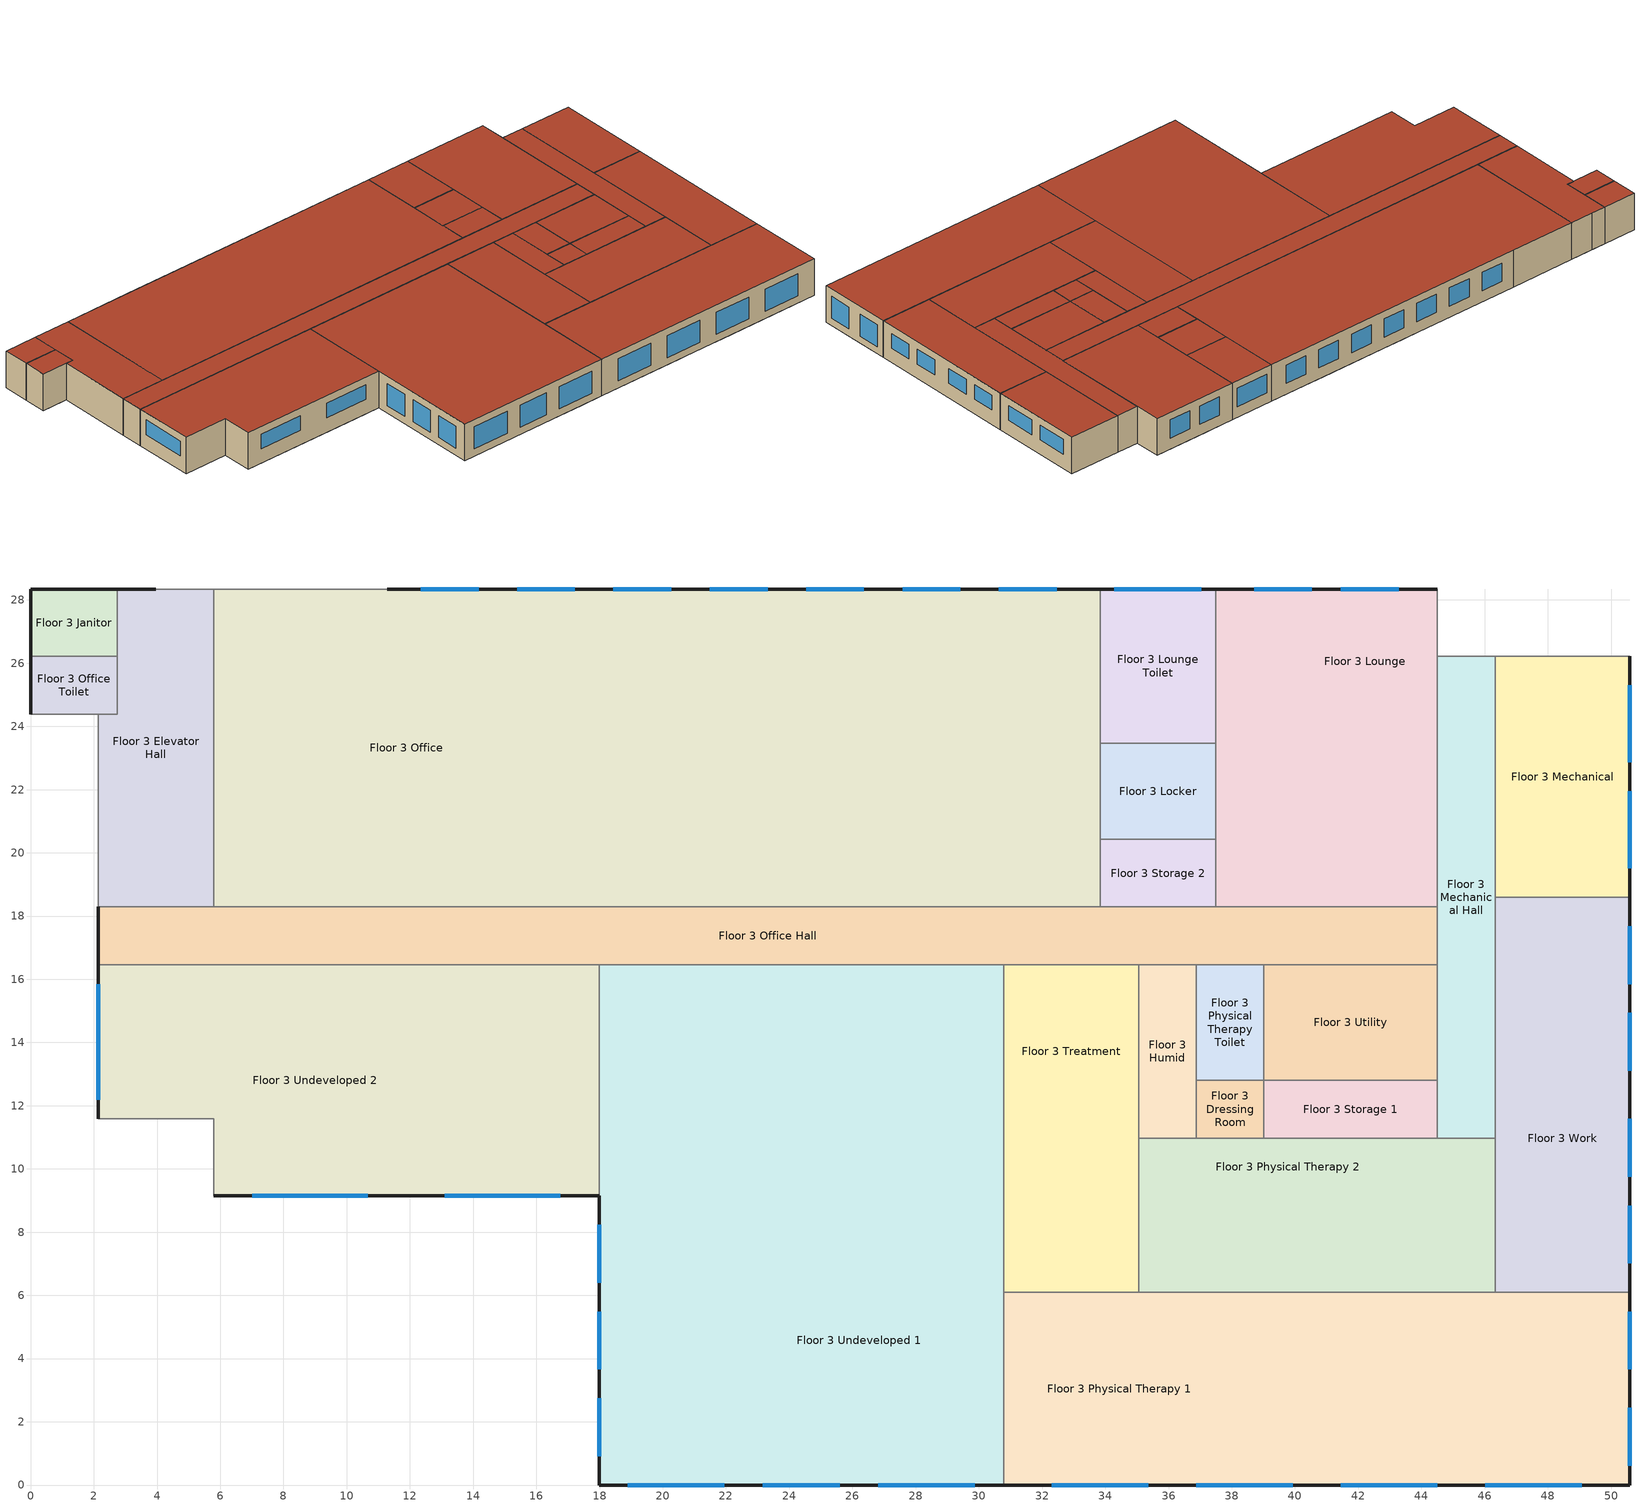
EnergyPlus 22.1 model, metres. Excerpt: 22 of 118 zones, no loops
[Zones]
Floor 3 Dressing Room
 floor to Floor 2 X-Ray (int_slab_floor): 36.88,12.8 39.01,12.8 39.01,10.97 36.88,10.97 z6.1
 wall to Floor 3 Physical Therapy Toilet (int_wall): 39.01,12.8 36.88,12.8 z6.1:9.14
 wall to Floor 3 Humid (int_wall): 36.88,12.8 36.88,10.97 z6.1:9.14
 wall to Floor 3 Physical Therapy 2 (int_wall): 36.88,10.97 39.01,10.97 z6.1:9.14
 wall to Floor 3 Storage 1 (int_wall): 39.01,10.97 39.01,12.8 z6.1:9.14
 roof outside (nonres_roof): 39.01,12.8 36.88,12.8 36.88,10.97 39.01,10.97 z9.14
Floor 3 Elevator Hall
 floor to Floor 2 Work (int_slab_floor): 2.74,28.35 5.79,28.35 5.79,18.29 2.13,18.29 2.13,24.38 2.74,24.38 z6.1
 wall outside (nonres_ext_wall_top): 3.96,28.35 2.74,28.35 z6.1:9.14
 wall to NW Stair (int_wall): 5.79,28.35 3.96,28.35 z6.1:9.14
 wall to NW Elevator (int_wall): 2.13,24.38 2.13,18.29 z6.1:9.14
 wall to Floor 3 Office Toilet (int_wall): 2.74,26.21 2.74,24.38 2.13,24.38 z6.1:9.14
 wall to Floor 3 Office Hall (int_wall): 2.13,18.29 5.79,18.29 z6.1:9.14
 wall to Floor 3 Office (int_wall): 5.79,18.29 5.79,28.35 z6.1:9.14
 wall to Floor 3 Janitor (int_wall): 2.74,28.35 2.74,26.21 z6.1:9.14
 roof outside (nonres_roof): 2.74,28.35 2.74,24.38 2.13,24.38 2.13,18.29 5.79,18.29 5.79,28.35 z9.14
Floor 3 Humid
 floor to Floor 2 X-Ray (int_slab_floor): 35.05,16.46 36.88,16.46 36.88,10.97 35.05,10.97 z6.1
 wall to Floor 3 Physical Therapy 2 (int_wall): 35.05,10.97 36.88,10.97 z6.1:9.14
 wall to Floor 3 Treatment (int_wall): 35.05,16.46 35.05,10.97 z6.1:9.14
 wall to Floor 3 Office Hall (int_wall): 36.88,16.46 35.05,16.46 z6.1:9.14
 wall to Floor 3 Physical Therapy Toilet (int_wall): 36.88,12.8 36.88,16.46 z6.1:9.14
 roof outside (nonres_roof): 36.88,16.46 35.05,16.46 35.05,10.97 36.88,10.97 z9.14
Floor 3 Janitor
 floor to Floor 2 Janitor (int_slab_floor): 2.74,28.35 2.74,26.21 0,26.21 0,28.35 z6.1
 wall outside (nonres_ext_wall_top): 2.74,28.35 0,28.35 0,26.21 z6.1:9.14
 wall to Floor 3 Office Toilet (int_wall): 0,26.21 2.74,26.21 z6.1:9.14
 roof outside (nonres_roof): 2.74,26.21 2.74,28.35 0,28.35 0,26.21 z9.14
Floor 3 Locker
 floor to Floor 2 Exam 7 (int_slab_floor): 37.49,23.47 37.49,20.42 33.83,20.42 33.83,23.47 z6.1
 wall to Floor 3 Lounge (int_wall): 37.49,20.42 37.49,23.47 z6.1:9.14
 wall to Floor 3 Lounge Toilet (int_wall): 37.49,23.47 33.83,23.47 z6.1:9.14
 wall to Floor 3 Storage 2 (int_wall): 33.83,20.42 37.49,20.42 z6.1:9.14
 wall to Floor 3 Office (int_wall): 33.83,23.47 33.83,20.42 z6.1:9.14
 roof outside (nonres_roof): 37.49,20.42 37.49,23.47 33.83,23.47 33.83,20.42 z9.14
Floor 3 Lounge
 floor to Floor 2 Nurse Station 1 (int_slab_floor): 39.93,18.29 39.93,21.34 44.5,21.34 44.5,18.29 z6.1
 floor to Floor 2 Exam 7 (int_slab_floor): 38.1,18.29 37.49,18.29 37.49,28.35 38.1,28.35 z6.1
 floor to Floor 2 Exam 6 (int_slab_floor): 44.5,23.77 39.93,23.77 39.93,28.35 44.5,28.35 z6.1
 floor to Floor 2 Storage 2 (int_slab_floor): 44.5,23.77 44.5,21.34 39.93,21.34 39.93,23.77 z6.1
 floor to Floor 2 Exam Hall 4 (int_slab_floor): 39.93,18.29 38.1,18.29 38.1,28.35 39.93,28.35 z6.1
 wall outside (nonres_ext_wall_top): 44.5,28.35 37.49,28.35 z6.1:9.14
 wall to Floor 3 Office Hall (int_wall): 37.49,18.29 44.5,18.29 z6.1:9.14
 wall to Floor 3 Mechanical Hall (int_wall): 44.5,18.29 44.5,26.21 z6.1:9.14
 wall to NE Stair (int_wall): 44.5,26.21 44.5,28.35 z6.1:9.14
 wall to Floor 3 Storage 2 (int_wall): 37.49,20.42 37.49,18.29 z6.1:9.14
 wall to Floor 3 Lounge Toilet (int_wall): 37.49,28.35 37.49,23.47 z6.1:9.14
 window (NonresWindow_U_0.364_SHGC_North_0.378): 43.28,28.35 41.45,28.35 / 40.54,28.35 38.71,28.35 z7.01:8.53
 roof outside (nonres_roof): 44.5,28.35 37.49,28.35 37.49,18.29 44.5,18.29 z9.14
Floor 3 Lounge Toilet
 floor to Floor 2 Exam 7 (int_slab_floor): 37.49,28.35 37.49,23.47 33.83,23.47 33.83,28.35 z6.1
 wall outside (nonres_ext_wall_top): 37.49,28.35 33.83,28.35 z6.1:9.14
 wall to Floor 3 Office (int_wall): 33.83,28.35 33.83,23.47 z6.1:9.14
 window (NonresWindow_U_0.364_SHGC_North_0.378): 37.03,28.35 34.29,28.35 z7.01:8.53
 roof outside (nonres_roof): 37.49,23.47 37.49,28.35 33.83,28.35 33.83,23.47 z9.14
Floor 3 Mechanical
 floor to Floor 2 Exam 5 (int_slab_floor): 50.6,26.21 50.6,18.59 46.33,18.59 46.33,26.21 z6.1
 wall outside (nonres_ext_wall_top): 50.6,18.59 50.6,26.21 z6.1:9.14
 wall to NE Stair (int_wall): 50.6,26.21 46.33,26.21 z6.1:9.14
 wall to Floor 3 Mechanical Hall (int_wall): 46.33,26.21 46.33,18.59 z6.1:9.14
 wall to Floor 3 Work (int_wall): 46.33,18.59 50.6,18.59 z6.1:9.14
 window (NonresWindow_U_0.364_SHGC_East_0.378): 50.6,19.51 50.6,21.95 / 50.6,22.86 50.6,25.3 z7.31:8.53
 roof outside (nonres_roof): 50.6,18.59 50.6,26.21 46.33,26.21 46.33,18.59 z9.14
Floor 3 Mechanical Hall
 floor to Floor 2 Office Hall (int_slab_floor): 46.33,10.97 44.5,10.97 44.5,26.21 46.33,26.21 z6.1
 wall to Floor 3 Work (int_wall): 46.33,10.97 46.33,18.59 z6.1:9.14
 wall to NE Stair (int_wall): 46.33,26.21 44.5,26.21 z6.1:9.14
 wall to Floor 3 Physical Therapy 2 (int_wall): 44.5,10.97 46.33,10.97 z6.1:9.14
 wall to Floor 3 Utility (int_wall): 44.5,16.46 44.5,12.8 z6.1:9.14
 wall to Floor 3 Office Hall (int_wall): 44.5,18.29 44.5,16.46 z6.1:9.14
 wall to Floor 3 Storage 1 (int_wall): 44.5,12.8 44.5,10.97 z6.1:9.14
 roof outside (nonres_roof): 46.33,10.97 46.33,26.21 44.5,26.21 44.5,10.97 z9.14
Floor 3 Office
 floor to Floor 2 Exam 7 (int_slab_floor): 33.83,18.29 30.78,18.29 30.78,28.35 33.83,28.35 z6.1
 floor to Floor 2 Exam Hall 5 (int_slab_floor): 30.78,18.29 28.96,18.29 28.96,28.35 30.78,28.35 z6.1
 floor to Floor 2 Exam 8 (int_slab_floor): 28.96,28.35 28.96,23.77 23.47,23.77 23.47,28.35 z6.1
 floor to Floor 2 Storage 3 (int_slab_floor): 28.96,23.77 28.96,21.34 23.47,21.34 23.47,23.77 z6.1
 floor to Floor 2 Exam Hall 6 (int_slab_floor): 23.47,28.35 23.47,18.29 21.64,18.29 21.64,28.35 z6.1
 floor to Floor 2 Nurse Station 2 (int_slab_floor): 28.96,18.29 23.47,18.29 23.47,21.34 28.96,21.34 z6.1
 floor to Floor 2 Exam 9 (int_slab_floor): 21.64,18.29 17.98,18.29 17.98,28.35 21.64,28.35 z6.1
 floor to Floor 2 Work (int_slab_floor): 17.98,28.35 17.98,18.29 5.79,18.29 5.79,28.35 z6.1
 wall outside (nonres_ext_wall_top): 33.83,28.35 11.28,28.35 z6.1:9.14
 wall to Floor 3 Office Hall (int_wall): 5.79,18.29 33.83,18.29 z6.1:9.14
 wall to Floor 3 Storage 2 (int_wall): 33.83,18.29 33.83,20.42 z6.1:9.14
 wall to NW Stair (int_wall): 11.28,28.35 5.79,28.35 z6.1:9.14
 window (NonresWindow_U_0.364_SHGC_North_0.378): 29.41,28.35 27.58,28.35 / 14.17,28.35 12.34,28.35 / 26.37,28.35 24.54,28.35 / 23.32,28.35 21.49,28.35 / 20.27,28.35 18.44,28.35 / 17.22,28.35 15.39,28.35 / 32.46,28.35 30.63,28.35 z7.01:8.53
 roof outside (nonres_roof): 5.79,28.35 5.79,18.29 33.83,18.29 33.83,28.35 z9.14
Floor 3 Office Hall
 floor to Floor 2 Work Hall (int_slab_floor): 2.13,18.29 44.5,18.29 44.5,16.46 2.13,16.46 z6.1
 wall outside (nonres_ext_wall_top): 2.13,18.29 2.13,16.46 z6.1:9.14
 wall to Floor 3 Undeveloped 2 (int_wall): 2.13,16.46 17.98,16.46 z6.1:9.14
 wall to Floor 3 Treatment (int_wall): 30.78,16.46 35.05,16.46 z6.1:9.14
 wall to Floor 3 Physical Therapy Toilet (int_wall): 36.88,16.46 39.01,16.46 z6.1:9.14
 wall to Floor 3 Utility (int_wall): 39.01,16.46 44.5,16.46 z6.1:9.14
 wall to Floor 3 Storage 2 (int_wall): 37.49,18.29 33.83,18.29 z6.1:9.14
 wall to Floor 3 Undeveloped 1 (int_wall): 17.98,16.46 30.78,16.46 z6.1:9.14
 roof outside (nonres_roof): 44.5,18.29 2.13,18.29 2.13,16.46 44.5,16.46 z9.14
Floor 3 Office Toilet
 floor to Floor 2 Work Toilet (int_slab_floor): 0,26.21 2.74,26.21 2.74,24.38 0,24.38 z6.1
 wall outside (nonres_ext_wall_top): 0,26.21 0,24.38 z6.1:9.14
 wall to NW Elevator (int_wall): 0,24.38 2.13,24.38 z6.1:9.14
 roof outside (nonres_roof): 2.74,26.21 0,26.21 0,24.38 2.74,24.38 z9.14
Floor 3 Physical Therapy 1
 floor to Floor 2 Office (int_slab_floor): 50.6,3.66 46.33,3.66 46.33,6.1 50.6,6.1 z6.1
 floor to Floor 2 Conference (int_slab_floor): 50.6,0 42.06,0 42.06,3.66 50.6,3.66 z6.1
 floor to Floor 2 Conference Toilet (int_slab_floor): 44.5,3.66 42.06,3.66 42.06,6.1 44.5,6.1 z6.1
 floor to Floor 2 Office Hall (int_slab_floor): 46.33,3.66 44.5,3.66 44.5,6.1 46.33,6.1 z6.1
 floor to Floor 2 Exam 3 (int_slab_floor): 30.78,6.1 38.1,6.1 38.1,0 30.78,0 z6.1
 floor to Floor 2 Exam 4 (int_slab_floor): 42.06,0 39.93,0 39.93,3.66 42.06,3.66 z6.1
 floor to Floor 2 Storage 1 (int_slab_floor): 42.06,3.66 39.93,3.66 39.93,6.1 42.06,6.1 z6.1
 floor to Floor 2 Exam Hall 3 (int_slab_floor): 39.93,0 38.1,0 38.1,6.1 39.93,6.1 z6.1
 wall outside (nonres_ext_wall_top): 30.78,0 50.6,0 50.6,6.1 z6.1:9.14
 wall to Floor 3 Undeveloped 1 (int_wall): 30.78,6.1 30.78,0 z6.1:9.14
 wall to Floor 3 Work (int_wall): 50.6,6.1 46.33,6.1 z6.1:9.14
 wall to Floor 3 Physical Therapy 2 (int_wall): 46.33,6.1 35.05,6.1 z6.1:9.14
 wall to Floor 3 Treatment (int_wall): 35.05,6.1 30.78,6.1 z6.1:9.14
 window (NonresWindow_U_0.364_SHGC_East_0.378): 50.6,0.61 50.6,2.44 / 50.6,3.66 50.6,5.49 z6.7:8.53
 window (NonresWindow_U_0.364_SHGC_South_0.378): 32.31,0 35.36,0 / 36.88,0 39.93,0 / 41.45,0 44.5,0 / 46.02,0 49.07,0 z6.71:8.53
 roof outside (nonres_roof): 30.78,6.1 30.78,0 50.6,0 50.6,6.1 z9.14
Floor 3 Physical Therapy 2
 floor to Floor 2 Exam 3 (int_slab_floor): 35.05,6.1 35.05,9.14 38.1,9.14 38.1,6.1 z6.1
 floor to Floor 2 Exam Hall 3 (int_slab_floor): 38.1,6.1 38.1,9.14 39.93,9.14 39.93,6.1 z6.1
 floor to Floor 2 Dictation (int_slab_floor): 39.93,6.1 39.93,9.14 42.06,9.14 42.06,6.1 z6.1
 floor to Floor 2 Lounge (int_slab_floor): 42.06,6.1 42.06,9.14 44.5,9.14 44.5,6.1 z6.1
 floor to Floor 2 Office Hall (int_slab_floor): 44.5,6.1 44.5,10.97 46.33,10.97 46.33,6.1 z6.1
 floor to Floor 2 Reception Hall (int_slab_floor): 44.5,10.97 44.5,9.14 35.05,9.14 35.05,10.97 z6.1
 wall to Floor 3 Treatment (int_wall): 35.05,10.97 35.05,6.1 z6.1:9.14
 wall to Floor 3 Work (int_wall): 46.33,6.1 46.33,10.97 z6.1:9.14
 wall to Floor 3 Storage 1 (int_wall): 44.5,10.97 39.01,10.97 z6.1:9.14
 roof outside (nonres_roof): 35.05,6.1 46.33,6.1 46.33,10.97 35.05,10.97 z9.14
Floor 3 Physical Therapy Toilet
 floor to Floor 2 X-Ray (int_slab_floor): 39.01,12.8 36.88,12.8 36.88,16.46 39.01,16.46 z6.1
 wall to Floor 3 Utility (int_wall): 39.01,12.8 39.01,16.46 z6.1:9.14
 roof outside (nonres_roof): 36.88,12.8 39.01,12.8 39.01,16.46 36.88,16.46 z9.14
Floor 3 Storage 1
 floor to Floor 2 Scheduling 1 (int_slab_floor): 39.01,10.97 39.01,12.8 44.5,12.8 44.5,10.97 z6.1
 wall to Floor 3 Utility (int_wall): 44.5,12.8 39.01,12.8 z6.1:9.14
 roof outside (nonres_roof): 39.01,12.8 39.01,10.97 44.5,10.97 44.5,12.8 z9.14
Floor 3 Storage 2
 floor to Floor 2 Exam 7 (int_slab_floor): 33.83,18.29 33.83,20.42 37.49,20.42 37.49,18.29 z6.1
 roof outside (nonres_roof): 33.83,20.42 33.83,18.29 37.49,18.29 37.49,20.42 z9.14
Floor 3 Treatment
 floor to Floor 2 Exam 3 (int_slab_floor): 30.78,6.1 30.78,9.14 35.05,9.14 35.05,6.1 z6.1
 floor to Floor 2 X-Ray (int_slab_floor): 35.05,16.46 35.05,10.97 30.78,10.97 30.78,16.46 z6.1
 floor to Floor 2 Reception Hall (int_slab_floor): 30.78,10.97 35.05,10.97 35.05,9.14 30.78,9.14 z6.1
 wall to Floor 3 Undeveloped 1 (int_wall): 30.78,16.46 30.78,6.1 z6.1:9.14
 roof outside (nonres_roof): 30.78,6.1 35.05,6.1 35.05,16.46 30.78,16.46 z9.14
Floor 3 Undeveloped 1
 floor to Floor 2 Exam 1 (int_slab_floor): 17.98,0 17.98,9.14 21.64,9.14 21.64,0 z6.1
 floor to Floor 2 Exam Hall 1 (int_slab_floor): 21.64,0 21.64,9.14 23.47,9.14 23.47,0 z6.1
 floor to Floor 2 Exam 2 (int_slab_floor): 23.47,0 23.47,9.14 28.96,9.14 28.96,0 z6.1
 floor to Floor 2 Scheduling 2 (int_slab_floor): 17.98,16.46 23.77,16.46 23.77,10.97 17.98,10.97 z6.1
 floor to Floor 2 Exam Hall 2 (int_slab_floor): 28.96,0 28.96,9.14 30.78,9.14 30.78,0 z6.1
 floor to Floor 2 Reception Hall (int_slab_floor): 30.78,10.97 30.78,9.14 17.98,9.14 17.98,10.97 z6.1
 floor to Floor 2 X-Ray (int_slab_floor): 30.78,10.97 23.77,10.97 23.77,16.46 30.78,16.46 z6.1
 wall outside (nonres_ext_wall_top): 17.98,9.14 17.98,0 30.78,0 z6.1:9.14
 wall to Floor 3 Undeveloped 2 (int_wall): 17.98,16.46 17.98,9.14 z6.1:9.14
 window (NonresWindow_U_0.364_SHGC_South_0.378): 18.9,0 21.95,0 / 26.82,0 29.87,0 / 23.16,0 25.6,0 z6.71:8.53
 window (NonresWindow_U_0.364_SHGC_West_0.378): 17.98,2.74 17.98,0.91 / 17.98,5.49 17.98,3.66 / 17.98,8.23 17.98,6.4 z6.71:8.53
 roof outside (nonres_roof): 30.78,0 30.78,16.46 17.98,16.46 17.98,0 z9.14
Floor 3 Undeveloped 2
 floor to Floor 2 Reception (int_slab_floor): 2.13,16.46 15.85,16.46 15.85,9.14 5.79,9.14 5.79,11.58 2.13,11.58 z6.1
 floor to Floor 2 Reception Hall (int_slab_floor): 15.85,9.14 15.85,10.97 17.98,10.97 17.98,9.14 z6.1
 floor to Floor 2 Reception Toilet (int_slab_floor): 17.98,16.46 17.98,10.97 15.85,10.97 15.85,16.46 z6.1
 wall outside (nonres_ext_wall_top): 2.13,16.46 2.13,11.58 / 5.79,9.14 17.98,9.14 z6.1:9.14
 wall to SW Stair (int_wall): 2.13,11.58 5.79,11.58 5.79,9.14 z6.1:9.14
 window (NonresWindow_U_0.364_SHGC_West_0.378): 2.13,15.85 2.13,12.19 z7.32:8.53
 window (NonresWindow_U_0.364_SHGC_South_0.378): 7.01,9.14 10.67,9.14 / 13.11,9.14 16.76,9.14 z7.32:8.53
 roof outside (nonres_roof): 2.13,16.46 2.13,11.58 5.79,11.58 5.79,9.14 17.98,9.14 17.98,16.46 z9.14
Floor 3 Utility
 floor to Floor 2 Scheduling 1 (int_slab_floor): 44.5,16.46 44.5,12.8 39.01,12.8 39.01,16.46 z6.1
 roof outside (nonres_roof): 44.5,12.8 44.5,16.46 39.01,16.46 39.01,12.8 z9.14
Floor 3 Work
 floor to Floor 2 Office (int_slab_floor): 46.33,6.1 46.33,15.85 50.6,15.85 50.6,6.1 z6.1
 floor to Floor 2 Utility (int_slab_floor): 50.6,18.59 50.6,15.85 46.33,15.85 46.33,18.59 z6.1
 wall outside (nonres_ext_wall_top): 50.6,6.1 50.6,18.59 z6.1:9.14
 window (NonresWindow_U_0.364_SHGC_East_0.378): 50.6,15.85 50.6,17.68 / 50.6,13.11 50.6,14.94 / 50.6,7.01 50.6,8.84 / 50.6,9.75 50.6,11.58 z7.31:8.53
 roof outside (nonres_roof): 46.33,6.1 50.6,6.1 50.6,18.59 46.33,18.59 z9.14
[Building]
OutPatientHealthCare: North Axis {deg}=0; Terrain=City; Loads Convergence Tolerance Value {W}=0.04; Temperature Convergence Tolerance Value {deltaC}=0.2; Solar Distribution=FullInteriorAndExterior; Maximum Number of Warmup Days=25; Minimum Number of Warmup Days=6
[Site:Location]
Site:Location=Buffalo.Niagara.Intl.AP_NY_USA WMO=725280; Latitude {N+ S-}=42.94; Longitude {W- E+}=-78.74; Time Zone Relative to GMT {GMT+/-}=-5; Elevation {m}=215
[SizingPeriod:DesignDay] Day of Month=21; Dry-Bulb Temperature Range Modifier Type=DefaultMultipliers; Humidity Condition Type=Wetbulb; Barometric Pressure {Pa}=98769; Rain {Yes/No}=No; Snow on ground {Yes/No}=No; Daylight Savings Time Indicator=No
Name | Month | Day Type | Maximum Dry-Bulb Temperature {C} | Daily Dry-Bulb Temperature Range {C} | Wetbulb at Maximum Dry-Bulb {C} | Wind Speed {m/s} design conditions vs. traditional 6.71 m/s (15 mph) | Wind Direction {Degrees; N=0, S=180} | Solar Model Indicator | Clearness {0.0 to 1.1} | Wind Speed {m/s} design conditions vs. traditional 3.35 m/s (7mph) | ASHRAE Clear Sky Optical Depth for Beam Irradiance (taub) | ASHRAE Clear Sky Optical Depth for Diffuse Irradiance (taud)
Buffalo.Niagara.Intl.AP_NY_USA Ann Htg 99.6% Condns DB | 1 | WinterDesignDay | -16.3 | 0 | -16.3 | 5.1 | 270 | ASHRAEClearSky | 0
Buffalo.Niagara.Intl.AP_NY_USA Ann Clg .4% Condns DB=>MWB | 7 | SummerDesignDay | 30.3 | 9.3 | 21.8 |  | 240 | ASHRAETau |  | 5.7 | 0.462 | 2.001
[Site:WaterMainsTemperature]
Calculation Method=Correlation; Annual average outdoor air temperature {C}=8.96667; Maximum difference in monthly average outdoor air temperatures {C}=26.2
[Site:GroundTemperature:FCfactorMethod]
January Ground Temperature {C}=9.7; February Ground Temperature {C}=6; March Ground Temperature {C}=-2.2; April Ground Temperature {C}=-3.4; May Ground Temperature {C}=-4.2; June Ground Temperature {C}=2.7; July Ground Temperature {C}=7.5; August Ground Temperature {C}=13.7; September Ground Temperature {C}=18.6; October Ground Temperature {C}=22; November Ground Temperature {C}=20.7; December Ground Temperature {C}=16.5
[Material:NoMass]
CP02 CARPET PAD: VeryRough, 0.21648, 0.9, 0.7, 0.8
Nonres_Roof_Insulation: MediumSmooth, 5.30668, 0.9, 0.7, 0.7
Nonres_Exterior_Wall_Insulation_top: MediumSmooth, 0.980204, 0.9, 0.7, 0.7
[Construction]
InteriorFurnishings: Std Wood 6inch
int_wall: G01 13mm gypsum board, G01 13mm gypsum board
int_slab_floor: 100mm Normalweight concrete floor, CP02 CARPET PAD
nonres_roof: F13 Built-up roofing, Nonres_Roof_Insulation, F08 Metal surface
nonres_ext_wall_top: F07 25mm stucco, G01 16mm gypsum board, Nonres_Exterior_Wall_Insulation_top, G01 16mm gypsum board
NonresWindow_U_0.364_SHGC_South_0.378: Glazing Layer South
NonresWindow_U_0.364_SHGC_North_0.378: Glazing Layer North
NonresWindow_U_0.364_SHGC_East_0.378: Glazing Layer East
NonresWindow_U_0.364_SHGC_West_0.378: Glazing Layer West
[Material]
Name | Roughness | Thickness {m} | Conductivity {W/m-K} | Density {kg/m3} | Specific Heat {J/kg-K} | Thermal Absorptance | Solar Absorptance | Visible Absorptance | Absorptance:Thermal | Absorptance:Solar | Absorptance:Visible
Std Wood 6inch | MediumSmooth | 0.15 | 0.12 | 540 | 1210 | 0.9 | 0.7 | 0.7
F07 25mm stucco | Smooth | 0.0254 | 0.72 | 1856 | 840 | 0.9 | 0.7 | 0.7
F08 Metal surface | Smooth | 0.0008 | 45.28 | 7824 | 500
F13 Built-up roofing | Rough | 0.0095 | 0.16 | 1120 | 1460 |  |  |  | 0.9 | 0.7
G01 13mm gypsum board | Smooth | 0.0127 | 0.16 | 800 | 1090 |  |  |  | 0.9 | 0.7 | 0.5
G01 16mm gypsum board | MediumSmooth | 0.0159 | 0.16 | 800 | 1090
100mm Normalweight concrete floor | MediumRough | 0.1016 | 2.31 | 2322 | 832
[WindowMaterial:SimpleGlazingSystem] U-Factor {W/m2-K}=2.06689; Solar Heat Gain Coefficient=0.378; Visible Transmittance=0.4158
Glazing Layer South; Glazing Layer North; Glazing Layer East; Glazing Layer West
[Zone] Type=1; Multiplier=1; Ceiling Height {m}=-9999; Floor Area {m2}=autocalculate; Part of Total Floor Area=Yes
Name | Volume {m3}
Floor 3 Dressing Room | 11.8931
Floor 3 Elevator Hall | 104.7723
Floor 3 Humid; Floor 3 Storage 1 | 30.5822
Floor 3 Janitor | 17.8396
Floor 3 Locker | 33.9802
Floor 3 Lounge | 214.9249
Floor 3 Lounge Toilet | 54.3683
Floor 3 Mechanical | 99.109
Floor 3 Mechanical Hall | 84.9505
Floor 3 Office | 859.6995
Floor 3 Office Hall | 236.1625
Floor 3 Office Toilet | 15.2911
Floor 3 Physical Therapy 1 | 368.119
Floor 3 Physical Therapy 2 | 167.6357
Floor 3 Physical Therapy Toilet; Floor 3 Storage 2 | 23.7862
Floor 3 Treatment | 134.7882
Floor 3 Undeveloped 1 | 642.2261
Floor 3 Undeveloped 2 | 326.2101
Floor 3 Utility | 61.1644
Floor 3 Work | 162.5387
[InternalMass] Construction=InteriorFurnishings
Name | Zone or ZoneList | Surface Area {m2}
Floor 3 Dressing Room_InternalMass_1 | Floor 3 Dressing Room | 7.8039
Floor 3 Elevator Hall_InternalMass_1 | Floor 3 Elevator Hall | 68.7482
Floor 3 Humid_InternalMass_1 | Floor 3 Humid | 20.0671
Floor 3 Janitor_InternalMass_1 | Floor 3 Janitor | 11.7058
Floor 3 Locker_InternalMass_1 | Floor 3 Locker | 22.2967
Floor 3 Lounge_InternalMass_1 | Floor 3 Lounge | 141.0268
Floor 3 Lounge Toilet_InternalMass_1 | Floor 3 Lounge Toilet | 35.6748
Floor 3 Mechanical_InternalMass_1 | Floor 3 Mechanical | 65.0321
Floor 3 Mechanical Hall_InternalMass_1 | Floor 3 Mechanical Hall | 55.7418
Floor 3 Office_InternalMass_1 | Floor 3 Office | 564.1073
Floor 3 Office Hall_InternalMass_1 | Floor 3 Office Hall | 154.9623
Floor 3 Office Toilet_InternalMass_1 | Floor 3 Office Toilet | 10.0335
Floor 3 Physical Therapy 1_InternalMass_1 | Floor 3 Physical Therapy 1 | 241.5479
Floor 3 Physical Therapy 2_InternalMass_1 | Floor 3 Physical Therapy 2 | 109.9972
Floor 3 Physical Therapy Toilet_InternalMass_1 | Floor 3 Physical Therapy Toilet | 15.6077
Floor 3 Storage 1_InternalMass_1 | Floor 3 Storage 1 | 20.0671
Floor 3 Storage 2_InternalMass_1 | Floor 3 Storage 2 | 15.6077
Floor 3 Treatment_InternalMass_1 | Floor 3 Treatment | 88.4437
Floor 3 Undeveloped 1_InternalMass_1 | Floor 3 Undeveloped 1 | 421.4082
Floor 3 Undeveloped 2_InternalMass_1 | Floor 3 Undeveloped 2 | 214.0486
Floor 3 Utility_InternalMass_1 | Floor 3 Utility | 40.1341
Floor 3 Work_InternalMass_1 | Floor 3 Work | 106.6527
[People] Number of People Calculation Method=People/Area; Fraction Radiant=0.3; Sensible Heat Fraction=AUTOCALCULATE; Activity Level Schedule=ACTIVITY_SCH; Enable ASHRAE 55 Comfort Warnings=No; Mean Radiant Temperature Calculation Type=ZoneAveraged; Work Efficiency Schedule=WORK_EFF_SCH; Clothing Insulation Calculation Method=ClothingInsulationSchedule; Clothing Insulation Schedule=CLOTHING_SCH; Air Velocity Schedule=AIR_VELO_SCH; Thermal Comfort Model 1 Type=FANGER
Name | Zone or ZoneList or Space or SpaceList | Number of People Schedule | People per Floor Area {person/m2}
Floor 3 Dressing Room People | Floor 3 Dressing Room | OFFICE_OCC_w_SB_SCH | 0.0538248
Floor 3 Humid People | Floor 3 Humid | OFFICE_OCC_w_SB_SCH | 0.0538248
Floor 3 Locker People | Floor 3 Locker | BLDG_OCC_SCH | 0.161474
Floor 3 Lounge People | Floor 3 Lounge | BLDG_OCC_SCH | 0.161474
Floor 3 Office People | Floor 3 Office | OFFICE_OCC_w_SB_SCH | 0.0538248
Floor 3 Physical Therapy 1 People | Floor 3 Physical Therapy 1 | BLDG_OCC_SCH | 0.215299
Floor 3 Physical Therapy 2 People | Floor 3 Physical Therapy 2 | BLDG_OCC_SCH | 0.215299
Floor 3 Treatment People | Floor 3 Treatment | BLDG_OCC_SCH | 0.215299
Floor 3 Work People | Floor 3 Work | OFFICE_OCC_w_SB_SCH | 0.0538248
[PEOPLE] Number of People Schedule=BLDG_OCC_SCH; Number of People Calculation Method=People; Fraction Radiant=0.3; Sensible Heat Fraction=AUTOCALCULATE; Activity Level Schedule=ACTIVITY_SCH; Carbon Dioxide Generation Rate {m3/s-W}=3.82e-08; Enable ASHRAE 55 Comfort Warnings=No; Mean Radiant Temperature Calculation Type=ZoneAveraged; Work Efficiency Schedule=WORK_EFF_SCH; Clothing Insulation Calculation Method=ClothingInsulationSchedule; Clothing Insulation Calculation Method Schedule=AIR_VELO_SCH; Clothing Insulation Schedule=FANGER
Name | Zone or ZoneList or Space or SpaceList | Number of People
Floor 3 Elevator Hall People | Floor 3 Elevator Hall | 1.85
Floor 3 Janitor People | Floor 3 Janitor | 0.126
Floor 3 Lounge Toilet People | Floor 3 Lounge Toilet | 0.96
Floor 3 Mechanical People | Floor 3 Mechanical | 0.525
Floor 3 Mechanical Hall People | Floor 3 Mechanical Hall | 1.5
Floor 3 Office Hall People | Floor 3 Office Hall | 4.17
Floor 3 Office Toilet People | Floor 3 Office Toilet | 0.27
Floor 3 Physical Therapy Toilet People | Floor 3 Physical Therapy Toilet | 0.42
Floor 3 Storage 1 People | Floor 3 Storage 1 | 0.216
Floor 3 Storage 2 People | Floor 3 Storage 2 | 0.168
Floor 3 Undeveloped 1 People | Floor 3 Undeveloped 1 | 4.536
Floor 3 Undeveloped 2 People | Floor 3 Undeveloped 2 | 2.304
Floor 3 Utility People | Floor 3 Utility | 0.432
[Lights] Design Level Calculation Method=Watts/Area; Return Air Fraction=0; Fraction Radiant=0.7; Fraction Visible=0.2; Fraction Replaceable=1; Return Air Fraction Calculated from Plenum Temperature=No
Name | Zone or ZoneList or Space or SpaceList | Schedule | Watts per Zone Floor Area {W/m2}
Floor 3 Dressing Room_Lights | Floor 3 Dressing Room | ltg_sch_office | 7.96529
Floor 3 Elevator Hall_Lights | Floor 3 Elevator Hall | ltg_sch_corridor | 8.75471
Floor 3 Humid_Lights | Floor 3 Humid | ltg_sch_office | 7.96529
Floor 3 Janitor_Lights | Floor 3 Janitor | ltg_sch_storage | 4.09028
Floor 3 Locker_Lights | Floor 3 Locker | ltg_sch_lounge | 4.52084
Floor 3 Lounge_Lights | Floor 3 Lounge | ltg_sch_lounge | 4.52084
Floor 3 Lounge Toilet_Lights | Floor 3 Lounge Toilet | ltg_sch_toilet | 6.78126
Floor 3 Mechanical_Lights | Floor 3 Mechanical | ltg_sch_exam | 15.06946
Floor 3 Mechanical Hall_Lights | Floor 3 Mechanical Hall | ltg_sch_corridor | 8.75471
Floor 3 Office_Lights | Floor 3 Office | ltg_sch_office | 7.96529
Floor 3 Office Hall_Lights | Floor 3 Office Hall | ltg_sch_corridor | 8.75471
Floor 3 Office Toilet_Lights | Floor 3 Office Toilet | ltg_sch_toilet | 6.78126
Floor 3 Physical Therapy 1_Lights | Floor 3 Physical Therapy 1 | ltg_sch_phy_therapy | 9.79515
Floor 3 Physical Therapy 2_Lights | Floor 3 Physical Therapy 2 | ltg_sch_phy_therapy | 9.79515
Floor 3 Physical Therapy Toilet_Lights | Floor 3 Physical Therapy Toilet | ltg_sch_toilet | 6.78126
Floor 3 Storage 1_Lights | Floor 3 Storage 1 | ltg_sch_storage | 4.09028
Floor 3 Storage 2_Lights | Floor 3 Storage 2 | ltg_sch_storage | 4.09028
Floor 3 Treatment_Lights | Floor 3 Treatment | ltg_sch_exam | 15.06946
Floor 3 Undeveloped 1_Lights | Floor 3 Undeveloped 1 | ltg_sch_storage | 4.09028
Floor 3 Undeveloped 2_Lights | Floor 3 Undeveloped 2 | ltg_sch_storage | 4.09028
Floor 3 Utility_Lights | Floor 3 Utility | ltg_sch_utility | 4.62848
Floor 3 Work_Lights | Floor 3 Work | ltg_sch_office | 7.96529
[ElectricEquipment] Schedule=BLDG_EQUIP_SCH; Design Level Calculation Method=EquipmentLevel; Fraction Latent=0; Fraction Radiant=0.5; Fraction Lost=0
Name | Zone or ZoneList or Space or SpaceList | Design Level {W}
Floor 3 Dressing Room_PlugMisc_Equip | Floor 3 Dressing Room | 46.1988
Floor 3 Elevator Hall_PlugMisc_Equip | Floor 3 Elevator Hall | 148.1525
Floor 3 Humid_PlugMisc_Equip | Floor 3 Humid | 118.797
Floor 3 Janitor_PlugMisc_Equip | Floor 3 Janitor | 6.3211
Floor 3 Locker_PlugMisc_Equip | Floor 3 Locker | 359.9807
Floor 3 Lounge_PlugMisc_Equip | Floor 3 Lounge | 2276.88
Floor 3 Lounge Toilet_PlugMisc_Equip | Floor 3 Lounge Toilet | 76.8791
Floor 3 Mechanical_PlugMisc_Equip | Floor 3 Mechanical | 1750.01
Floor 3 Mechanical Hall_PlugMisc_Equip | Floor 3 Mechanical Hall | 120.1236
Floor 3 Office_PlugMisc_Equip | Floor 3 Office | 3339.51
Floor 3 Office Hall_PlugMisc_Equip | Floor 3 Office Hall | 333.9437
Floor 3 Office Toilet_PlugMisc_Equip | Floor 3 Office Toilet | 21.6223
Floor 3 Physical Therapy 1_PlugMisc_Equip | Floor 3 Physical Therapy 1 | 1950.5
Floor 3 Physical Therapy 2_PlugMisc_Equip | Floor 3 Physical Therapy 2 | 888.2274
Floor 3 Physical Therapy Toilet_PlugMisc_Equip | Floor 3 Physical Therapy Toilet | 33.6346
Floor 3 Storage 1_PlugMisc_Equip | Floor 3 Storage 1 | 10.8362
Floor 3 Storage 2_PlugMisc_Equip | Floor 3 Storage 2 | 8.4282
Floor 3 Treatment_PlugMisc_Equip | Floor 3 Treatment | 523.5867
Floor 3 Undeveloped 1_PlugMisc_Equip | Floor 3 Undeveloped 1 | 2494.74
Floor 3 Undeveloped 2_PlugMisc_Equip | Floor 3 Undeveloped 2 | 1267.17
Floor 3 Utility_PlugMisc_Equip | Floor 3 Utility | 21.6724
Floor 3 Work_PlugMisc_Equip | Floor 3 Work | 631.3839
[Exterior:Lights] Control Option=AstronomicalClock
Name | Schedule | Design Level {W}
Exterior_Lights_a | Exterior_lighting_schedule_a | 187.48
Exterior_Lights_b | Exterior_lighting_schedule_b_2016 | 1512.04
Exterior_Lights_c | Exterior_lighting_schedule_c_2016 | 4472.28
[Daylighting:Controls] Daylighting Method=SplitFlux; Availability Schedule=DaylightAvailSch; Lighting Control Type=Continuousoff; Minimum Input Power Fraction for Continuous or ContinuousOff Dimming Control=0.2; Minimum Light Output Fraction for Continuous or ContinuousOff Dimming Control=0.2; Number of Stepped Control Steps=1; Probability Lighting will be Reset When Needed in Manual Stepped Control=1; Glare Calculation Azimuth Angle of View Direction Clockwise from Zone y-Axis {deg}=0; Maximum Allowable Discomfort Glare Index=22
Name | Zone or Space | Glare Calculation Daylighting Reference Point | Daylighting Reference Point 1 | Fraction of Lights Controlled by Reference Point 1 | Illuminance Setpoint at Reference Point 1 {lux} | Daylighting Reference Point 2 | Fraction of Lights Controlled by Reference Point 2 | Illuminance Setpoint at Reference Point 2 {lux}
Floor 3 Office_DaylCtrl | Floor 3 Office | Floor 3 Office_DaylRefPt1 | Floor 3 Office_DaylRefPt1 | 0.19 | 323 | Floor 3 Office_DaylRefPt2 | 0.19 | 323
Floor 3 Lounge_DaylCtrl | Floor 3 Lounge | Floor 3 Lounge_DaylRefPt1 | Floor 3 Lounge_DaylRefPt1 | 0.24 | 161 | Floor 3 Lounge_DaylRefPt2 | 0.24 | 161
[ZoneInfiltration:DesignFlowRate] Schedule=INFIL_SCH; Design Flow Rate Calculation Method=Flow/ExteriorWallArea; Flow per Exterior Surface Area {m3/s-m2}=0.000569572; Constant Term Coefficient=0; Temperature Term Coefficient=0; Velocity Term Coefficient=0.224; Velocity Squared Term Coefficient=0
Name | Zone or ZoneList
Floor 3 Elevator Hall_Infiltration | Floor 3 Elevator Hall
Floor 3 Janitor_Infiltration | Floor 3 Janitor
Floor 3 Lounge_Infiltration | Floor 3 Lounge
Floor 3 Lounge Toilet_Infiltration | Floor 3 Lounge Toilet
Floor 3 Mechanical_Infiltration | Floor 3 Mechanical
Floor 3 Office_Infiltration | Floor 3 Office
Floor 3 Office Hall_Infiltration | Floor 3 Office Hall
Floor 3 Office Toilet_Infiltration | Floor 3 Office Toilet
Floor 3 Physical Therapy 1_Infiltration | Floor 3 Physical Therapy 1
Floor 3 Undeveloped 1_Infiltration | Floor 3 Undeveloped 1
Floor 3 Undeveloped 2_Infiltration | Floor 3 Undeveloped 2
Floor 3 Work_Infiltration | Floor 3 Work
Floor 3 Dressing Room_Infiltration | Floor 3 Dressing Room
Floor 3 Humid_Infiltration | Floor 3 Humid
Floor 3 Locker_Infiltration | Floor 3 Locker
Floor 3 Mechanical Hall_Infiltration | Floor 3 Mechanical Hall
Floor 3 Physical Therapy 2_Infiltration | Floor 3 Physical Therapy 2
Floor 3 Physical Therapy Toilet_Infiltration | Floor 3 Physical Therapy Toilet
Floor 3 Storage 1_Infiltration | Floor 3 Storage 1
Floor 3 Storage 2_Infiltration | Floor 3 Storage 2
Floor 3 Treatment_Infiltration | Floor 3 Treatment
Floor 3 Utility_Infiltration | Floor 3 Utility
[Schedule:Compact]
Exterior_lighting_schedule_a: Through:12/31, For:AllDays, Until: 06:00, 0, Until: 24:00, 1
Exterior_lighting_schedule_b_2016: Through:12/31, For:AllDays, Until: 06:00, 0.5, Until: 24:00, 1
Exterior_lighting_schedule_c_2016: Through:12/31, For:AllDays, Until: 06:00, 0.5, Until: 19:00, 1, Until: 24:00, 0.5
ACTIVITY_SCH: Through: 12/31, For: AllDays, Until: 24:00, 120
WORK_EFF_SCH: Through: 12/31, For: AllDays, Until: 24:00, 0
AIR_VELO_SCH: Through: 12/31, For: AllDays, Until: 24:00, 0.2
CLOTHING_SCH: Through: 04/30, For: AllDays, Until: 24:00, 1, Through: 09/30, For: AllDays, Until: 24:00, 0.5, Through: 12/31, For: AllDays, Until: 24:00, 1
INFIL_SCH: Through: 12/31, For: Weekdays, Until: 06:00, 1, Until: 19:00, 0.25, Until: 24:00, 1, For: Saturday, Until: 06:00, 1, Until: 19:00, 0.25, Until: 24:00, 1, For: SummerDesignDay WinterDesignDay, Until: 06:00, 1, Until: 19:00, 0.25, Until: 24:00, 1, For: Sunday Holidays AllOtherDays, Until: 06:00, 1, Until: 19:00, 1, Until: 24:00, 1
BLDG_EQUIP_SCH: Through: 12/31, For: Weekdays, Until: 04:00, 0.297138, Until: 06:00, 0.49523, Until: 18:00, 0.990461, Until: 20:00, 0.49523, Until: 24:00, 0.297138, For: SummerDesignDay, Until: 04:00, 0.3, Until: 06:00, 0.5, Until: 18:00, 1, Until: 20:00, 0.5, Until: 24:00, 0.3, For: WinterDesignDay, Until: 07:00, 0.3, Until: 09:00, 0.5, Until: 15:00, 0.8, Until: 20:00, 0.5, Until: 24:00, 0.3, For: Saturday, Until: 07:00, 0.297138, Until: 09:00, 0.49523, Until: 15:00, 0.792368, Until: 20:00, 0.49523, Until: 24:00, 0.297138, For: Sunday Holidays AllOtherDays, Until: 08:00, 0.297138, Until: 17:00, 0.49523, Until: 24:00, 0.297138
BLDG_OCC_SCH: Through: 12/31, For: Weekdays, Until: 06:00, 0, Until: 07:00, 0.5, Until: 18:00, 0.9, Until: 19:00, 0.5, Until: 24:00, 0, For: SummerDesignDay, Until: 06:00, 0, Until: 07:00, 0.5, Until: 18:00, 0.9, Until: 19:00, 0.5, Until: 24:00, 0, For: WinterDesignDay, Until: 06:00, 0, Until: 09:00, 0.2, Until: 15:00, 0.3, Until: 19:00, 0.2, Until: 24:00, 0, For: Saturday, Until: 06:00, 0, Until: 09:00, 0.2, Until: 15:00, 0.3, Until: 19:00, 0.2, Until: 24:00, 0, For: Sunday Holidays AllOtherDays, Until: 06:00, 0, Until: 19:00, 0.05, Until: 24:00, 0
OFFICE_OCC_w_SB_SCH: Through: 12/31, For: Weekdays, Until: 06:00, 0, Until: 07:00, 0.5, Until: 08:00, 0.9, Until: 09:00, 0.9, Until: 10:00, 0.9, Until: 11:00, 0.9, Until: 12:00, 0.9, Until: 13:00, 0, Until: 14:00, 0.9, Until: 15:00, 0, Until: 16:00, 0.9, Until: 17:00, 0.9, Until: 18:00, 0.9, Until: 19:00, 0.5, Until: 24:00, 0, For: Saturdays, Until: 06:00, 0, Until: 07:00, 0.05, Until: 08:00, 0.2, Until: 09:00, 0.2, Until: 10:00, 0.3, Until: 11:00, 0.3, Until: 12:00, 0, Until: 13:00, 0.3, Until: 14:00, 0.3, Until: 15:00, 0, Until: 16:00, 0.2, Until: 17:00, 0.2, Until: 18:00, 0.2, Until: 19:00, 0.2, Until: 24:00, 0, For: SummerDesignDay, Until: 06:00, 0, Until: 07:00, 0.5, Until: 18:00, 0.9, Until: 19:00, 0.5, Until: 24:00, 0, For: WinterDesignDay, Until: 06:00, 0, Until: 09:00, 0.2, Until: 15:00, 0.3, Until: 19:00, 0.2, Until: 24:00, 0, For: Sunday Holidays AllOtherDays, Until: 06:00, 0, Until: 19:00, 0.05, Until: 24:00, 0
DaylightAvailSch: Through: 12/31, For: SummerDesignDay WinterDesignDay, Until: 24:00, 0, For: AllOtherDays, Until: 24:00, 1
[SCHEDULE:COMPACT]
ltg_sch_office: Through: 12/31, For: SummerDesignDay, Until: 24:00, 1, For: WinterDesignDay, Until: 24:00, 0, For: Weekdays, Until: 4:00, 0.0625, Until: 6:00, 0.1875, Until: 7:00, 0.375, Until: 18:00, 0.5625, Until: 20:00, 0.375, Until: 22:00, 0.1875, Until: 24:00, 0.0625, For: Saturday, Until: 7:00, 0.0625, Until: 9:00, 0.1875, Until: 15:00, 0.25, Until: 20:00, 0.1875, Until: 24:00, 0.0625, For: AllOtherDays, Until: 8:00, 0.03125, Until: 17:00, 0.0625, Until: 24:00, 0.03125
ltg_sch_lounge; ltg_sch_exam; ltg_sch_phy_therapy; ltg_sch_utility: Through: 12/31, For: SummerDesignDay, Until: 24:00, 1, For: WinterDesignDay, Until: 24:00, 0, For: Weekdays, Until: 4:00, 0.1, Until: 6:00, 0.3, Until: 7:00, 0.6, Until: 18:00, 0.9, Until: 20:00, 0.6, Until: 22:00, 0.3, Until: 24:00, 0.1, For: Saturday, Until: 7:00, 0.1, Until: 9:00, 0.3, Until: 15:00, 0.4, Until: 20:00, 0.3, Until: 24:00, 0.1, For: AllOtherDays, Until: 8:00, 0.05, Until: 17:00, 0.1, Until: 24:00, 0.05
ltg_sch_storage: Through: 12/31, For: SummerDesignDay, Until: 24:00, 1, For: WinterDesignDay, Until: 24:00, 0, For: Weekdays, Until: 4:00, 0.04375, Until: 6:00, 0.13125, Until: 7:00, 0.2625, Until: 18:00, 0.39375, Until: 20:00, 0.2625, Until: 22:00, 0.13125, Until: 24:00, 0.04375, For: Saturday, Until: 7:00, 0.04375, Until: 9:00, 0.13125, Until: 15:00, 0.175, Until: 20:00, 0.13125, Until: 24:00, 0.04375, For: AllOtherDays, Until: 8:00, 0.02188, Until: 17:00, 0.04375, Until: 24:00, 0.02188
ltg_sch_corridor: Through: 12/31, For: SummerDesignDay, Until: 24:00, 1, For: WinterDesignDay, Until: 24:00, 0, For: Weekdays, Until: 4:00, 0.09199, Until: 6:00, 0.27597, Until: 7:00, 0.55194, Until: 18:00, 0.82791, Until: 20:00, 0.55194, Until: 22:00, 0.27597, Until: 24:00, 0.09199, For: Saturday, Until: 7:00, 0.09199, Until: 9:00, 0.27597, Until: 15:00, 0.36796, Until: 20:00, 0.27597, Until: 24:00, 0.09199, For: AllOtherDays, Until: 8:00, 0.046, Until: 17:00, 0.09199, Until: 24:00, 0.046
ltg_sch_toilet: Through: 12/31, For: SummerDesignDay, Until: 24:00, 1, For: WinterDesignDay, Until: 24:00, 0, For: Weekdays, Until: 4:00, 0.055, Until: 6:00, 0.165, Until: 7:00, 0.33, Until: 18:00, 0.495, Until: 20:00, 0.33, Until: 22:00, 0.165, Until: 24:00, 0.055, For: Saturday, Until: 7:00, 0.055, Until: 9:00, 0.165, Until: 15:00, 0.22, Until: 20:00, 0.165, Until: 24:00, 0.055, For: AllOtherDays, Until: 8:00, 0.0275, Until: 17:00, 0.055, Until: 24:00, 0.0275
